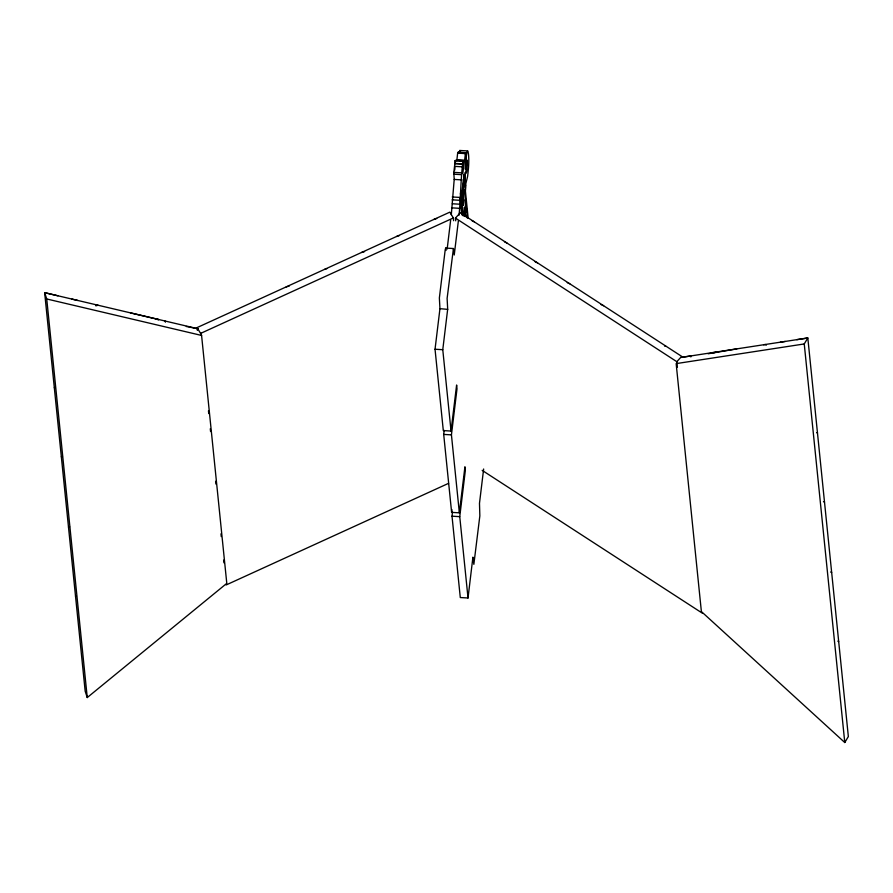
<?xml version="1.0" encoding="UTF-8"?>
<svg xmlns="http://www.w3.org/2000/svg" width="893" height="893" viewBox="0 0 893 893"><rect width="100%" height="100%" fill="white"/><g stroke="black" fill="none" stroke-linecap="round" stroke-linejoin="round"><path stroke-width="1.34" d="M456.814 160.584L457.696 152.725L465.432 153.183L464.516 161.32L464.427 160.439L456.636 160.059L464.427 160.439L462.775 173.733L462.965 160.952L455.229 160.483L454.113 169.927A38.968 3.885 -86.6 0 0 453.8 172.371L454.202 179.426L451.311 214.744M462.965 160.952C460.676 178.957 460.766 197.096 459.047 215.202M464.416 216.419C464.494 204.743 463.992 220.136 463.992 213.706L463.735 215.079L464.427 207.187L464.952 211.541L465.532 208.929L465.275 199.585L465.923 208.716L465.03 216.028L465.242 216.653L466.246 215.269L466.838 217.602M465.432 190.12C463.087 185.822 463.679 198.358 463.434 203.012A8.684 0.871 -86.6 0 1 463.188 204.664L462.987 205.535L463.221 190.343L464.081 186.068A51.024 5.079 -86.6 0 1 464.315 186.213L464.505 183.534M462.82 202.231L462.719 205.133L462.541 190.901L463.344 184.058A11.486 1.15 -86.6 0 0 463.534 182.339L464.003 174.526L463.98 184.873M465.186 181.335L465.298 172.371A61.796 6.151 -86.6 0 1 465.208 174.314L464.818 180.23M186.28 326.481L198.179 328.814L44.65 292.658L85.181 691.238L87.257 697.556L226.789 583.363L201.584 335.444L200.746 332.922M465.086 185.097L464.818 186.983L464.561 184.896M454.983 167.616L454.716 170.128M457.942 153.183L458.12 152.256L465.867 152.714L465.376 169.346L465.61 167.449M465.141 184.605C465.744 179.236 463.523 181.659 465.13 184.583M444.189 430.348L443.698 434.411L451.624 512.37L459.359 512.828L451.434 434.869L457.004 388.835L456.613 385.006L451.043 431.051L443.308 430.593L435.036 349.241L439.948 308.677L439.367 297.949L445.205 249.772L445.685 248.075L453.432 248.533L454.236 255.007L458.388 220.694M447.159 249.058L450.641 220.236M451.043 431.051L442.772 349.699L447.683 309.134L447.114 298.418L453.432 248.533M451.624 512.37L451.947 509.657M472.91 557.21L468.021 597.997L460.286 597.54L452.014 516.187L452.505 512.124M459.359 512.828L464.929 466.782L465.32 470.611L459.75 516.656L468.021 597.997M483.638 468.992L479.485 503.306L479.842 515.875L473.859 564.343L472.933 557.466M708.127 353.784L736.859 348.873M465.867 152.714L465.588 154.4L465.432 153.183M459.002 153.038L459.806 150.471L460.319 150.995M463.567 178.879L461.86 192.441L462.25 200.557M804.247 343.95L676.157 363.618L701.373 611.538L844.778 742.529L804.247 343.95L807.819 337.967L681.102 357.423L690.646 355.961L690.847 356.943M844.778 742.529L848.35 736.546L807.819 337.967L796.813 339.664M455.72 220.839L455.43 218.082L460.286 212.768L681.683 356.374L676.827 361.687L677.396 367.213M716.041 352.065L715.684 352.255A4.61 2.076 30.8 0 1 714.835 352.389L714.21 352.344M197.375 330.377L197.085 327.597L449.838 212.143L453.343 217.959L453.622 220.716M453.343 217.959L200.59 333.413L197.085 327.608M226.163 584.948L448.587 483.336M433.797 219.477L436.733 218.495M396.548 236.489L399.484 235.518M361.542 252.462L364.556 251.625M324.829 269.239L326.86 268.67M286.206 286.887L289.209 286.05M95.819 305.841L98.085 305.25L95.908 304.736M157.927 319.839L158.932 319.571L130.434 312.863M54.317 387.696L55.266 387.45M61.338 456.758L62.465 456.457M68.493 527.149L69.632 526.848M75.514 596.2L76.463 595.955M785.215 341.45L780.393 342.186M763.627 344.765L765.413 344.486L766.227 345.256M664.548 346.06L665.62 345.959M157.815 319.314L157.09 319.27A4.61 2.411 -18.2 0 1 156.063 319.024L155.605 318.79M468.189 218.327L465.409 191.002L465.8 186.548A6.251 0.625 -86.6 0 0 465.677 184.862L465.331 185.733L467.597 176.479A19.456 1.942 -86.6 0 0 468.211 170.596C470.164 153.272 466.637 139.118 465.599 167.527M459.806 150.471L467.809 150.939M466.012 153.016L458.12 152.256M460.33 153.172L457.696 152.725M457.584 153.138L465.32 153.596M455.229 160.483L463.043 161.287M454.771 163.419L462.518 163.888M454.76 163.631L462.496 164.089M454.693 166.377L462.44 166.835M453.8 172.371L461.536 172.829M453.677 174.191L461.413 174.648M454.202 179.426L461.938 179.895M452.226 196.973L459.962 197.431M452.126 199.831L459.862 200.289M452.304 203.771L460.04 204.229M452.137 207.879L459.884 208.337M439.948 308.677L447.706 309.358M435.036 349.241L442.772 349.699M443.698 434.411L451.434 434.869M452.014 516.187L459.75 516.656M77.803 300.472L71.976 299.099M57.956 295.806L44.65 292.658L46.737 298.976L201.584 335.444M713.284 352.478L714.21 352.858M816.615 432.647L817.486 433.005M823.458 501.643L824.507 502.067M830.624 572.022L831.662 572.458M837.813 641.152L838.683 641.509M535.074 261.749L537.619 262.922M567.234 282.612L569.779 283.773M601.078 304.558L603.612 305.73M471.828 220.582L474.339 221.888M504.456 241.746L506.967 243.041M455.43 218.082L676.827 361.687M482.175 470.365L702.411 613.223M445.685 248.075L446.031 250.475M165.082 321.022L165.428 322.183M464.762 192.051L467.374 217.747M460.688 191.046L463.221 215.927M460.442 193.078L462.697 215.18M456.691 159.981L456.781 160.863M460.04 198.179L461.737 214.8M208.46 410.813L208.739 413.571M210.29 428.774L210.569 431.542M215.626 481.294L215.905 484.062M220.973 533.813L221.252 536.57M223.641 560.067L223.92 562.836M46.737 298.976L87.257 697.556M455.307 160.829L455.33 162.146M466.481 164.145L466.849 159.892L467.24 161.946A5.648 0.558 -86.6 0 1 467.273 164.055L466.927 169.882A14.4 1.429 -86.6 0 1 466.659 171.646L466.325 173.142L466.034 172.572A34.336 3.416 -86.6 0 1 465.912 172.036L466.782 161.086L466.481 164.145"/></g></svg>
